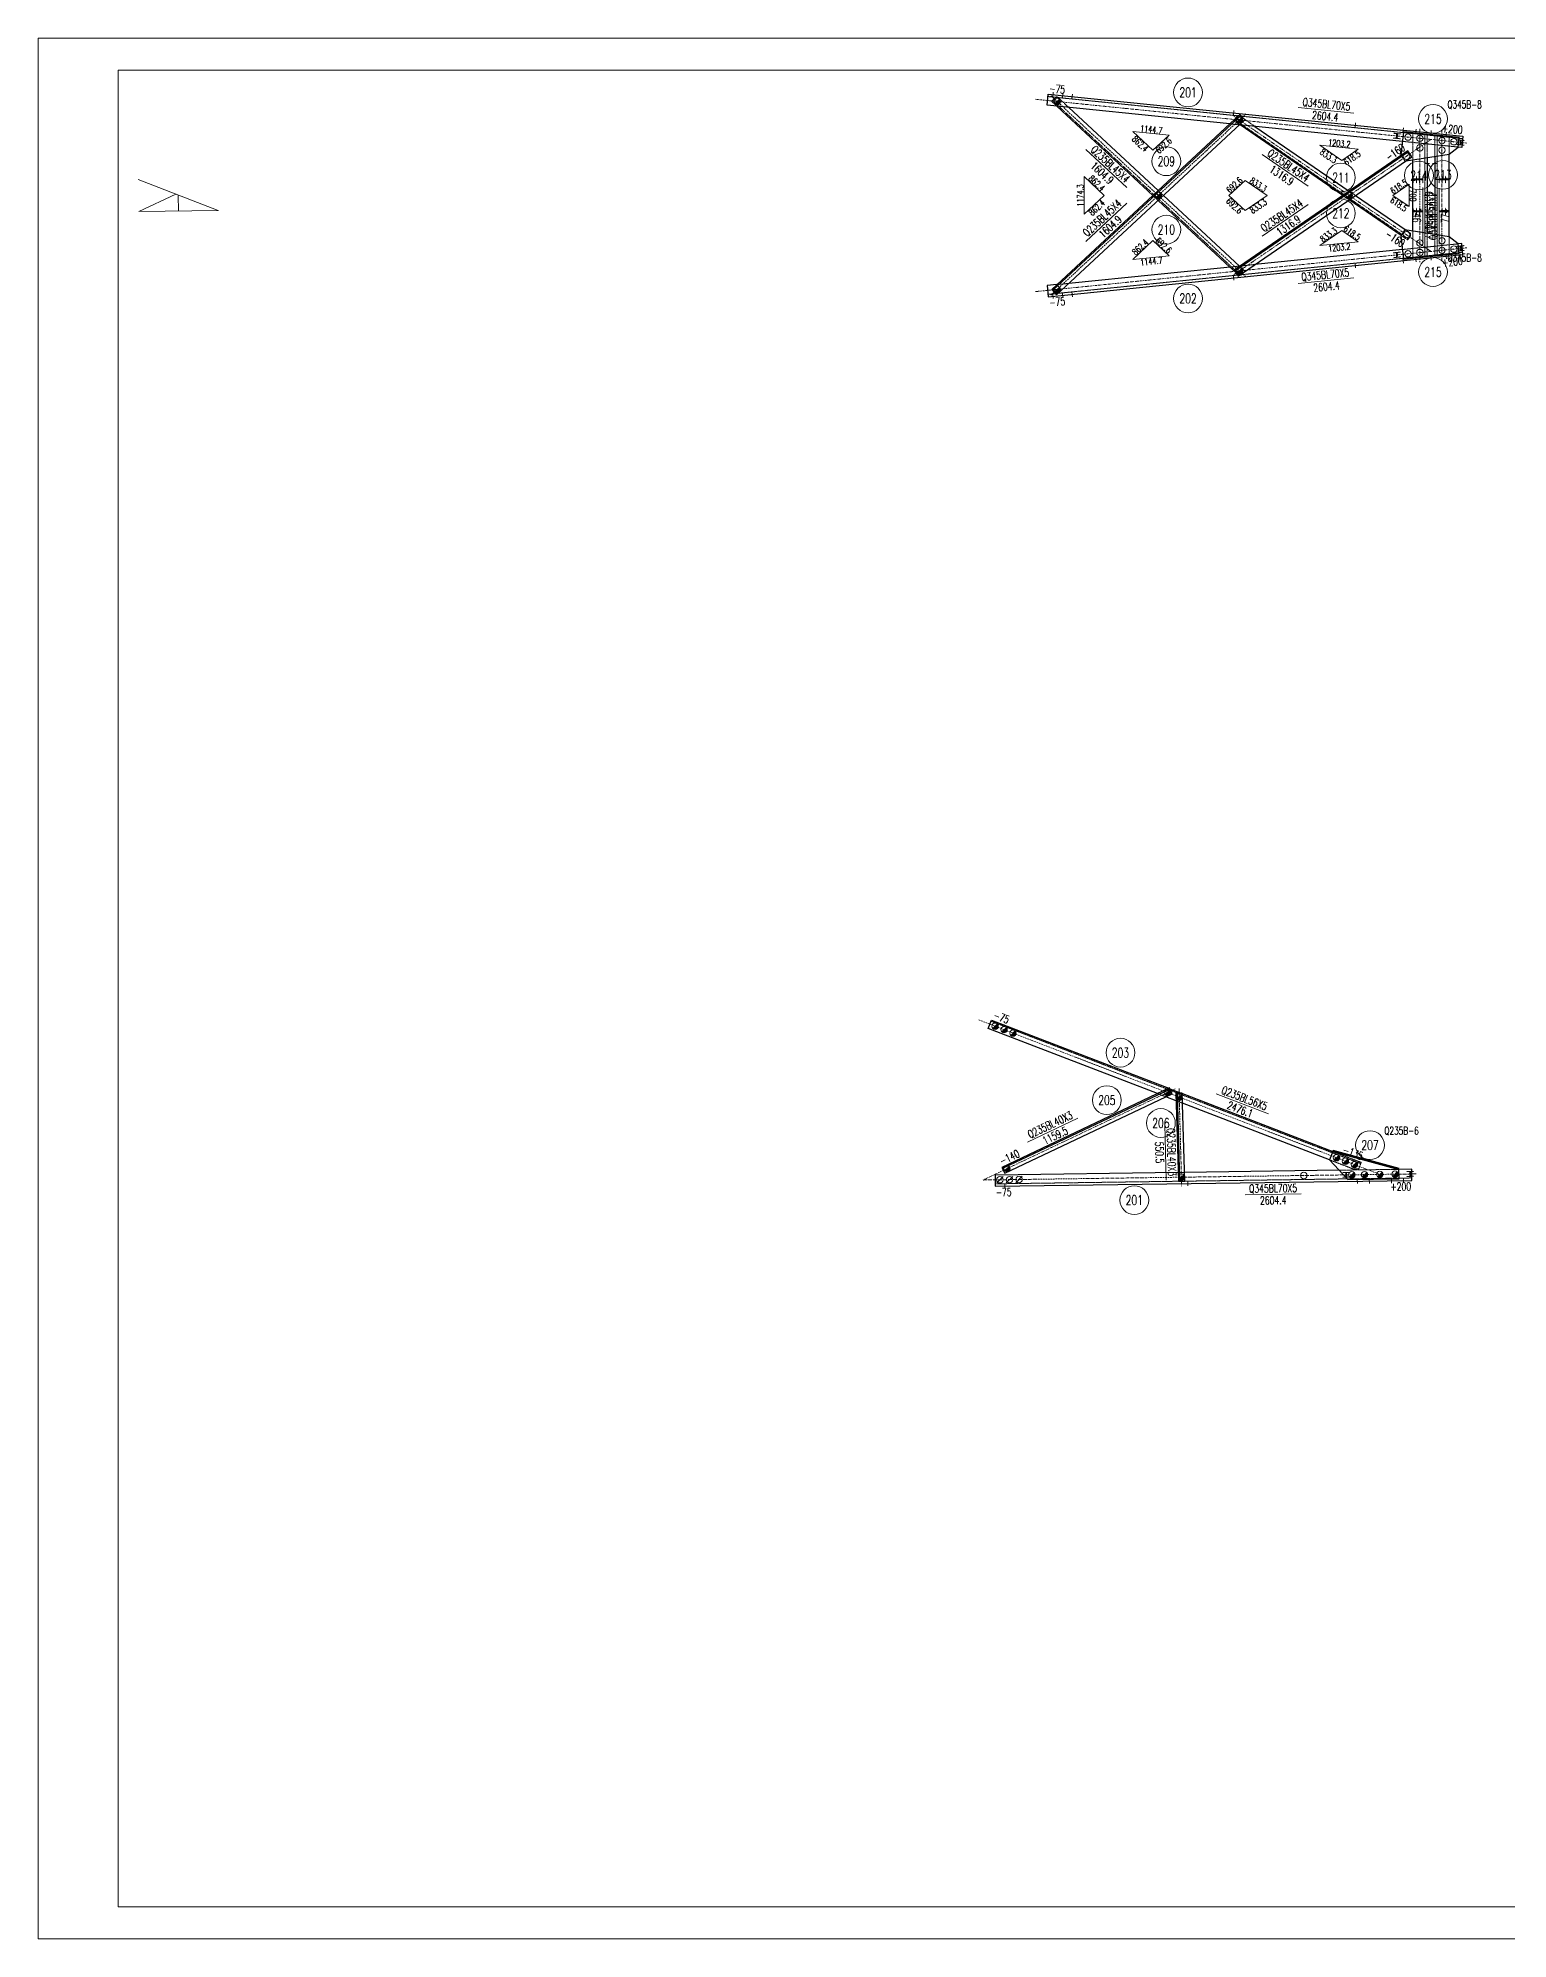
# Model space of a CAD drawing. Extents: x -13400 to 20340, y -61006 to 71674.
# Drawn here: x -13400 to -4214, y 35634 to 47514 of the extents above; entities that cross this region are included whole.
import ezdxf
from ezdxf.enums import TextEntityAlignment as Align

# ---------------------------------------------------------------- set-up
doc = ezdxf.new("R2010")
doc.units = 0
doc.header["$MEASUREMENT"] = 0
doc.linetypes.add('Dash', pattern=[2.75, 2, -0.75])
doc.linetypes.add('DashDot', pattern=[15.6, 9, -3, 0.6, -3])
doc.layers.get('0').update_dxf_attribs({"linetype": 'CONTINUOUS', "lineweight": 25})
doc.styles.get("Standard").update_dxf_attribs({"font": 'simplex.shx', "width": 0.7, "height": 3, "bigfont": 'gbhzfs.shx'})

# ---------------------------------------------------------------- blocks, each defined once
blk = doc.blocks.new('M16X40S')
at = {"color": 3, "linetype": 'Continuous', "lineweight": 13}
blk.add_line((-0.707, -0.707), (0.707, 0.707), dxfattribs=at)
blk.add_circle((0, 0), 1, dxfattribs=at)
for radius in [0.9, 0.8, 0.7, 0.6, 0.5, 0.4, 0.3, 0.2, 0.1]:
    blk.add_arc((0, 0), radius, 225, 45, dxfattribs=at)
blk = doc.blocks.new('M20X55S')
at = {"color": 3, "linetype": 'Continuous', "lineweight": 13}
blk.add_line((-1, -1), (1, 1), dxfattribs=at)
blk.add_circle((0, 0), 1, dxfattribs=at)
blk = doc.blocks.new('DefaultBolt')
at = {"color": 3, "linetype": 'Continuous', "lineweight": 13}
for p, q in [((-0.1, -0.1), (0.1, 0.1)), ((0.1, -0.1), (-0.1, 0.1))]:
    blk.add_line(p, q, dxfattribs=at)
blk.add_circle((0, 0), 1, dxfattribs=at)
blk = doc.blocks.new('M16X50S')
at = {"color": 3, "linetype": 'Continuous', "lineweight": 13}
blk.add_line((-1, -1), (1, 1), dxfattribs=at)
blk.add_circle((0, 0), 1, dxfattribs=at)
for radius in [0.9, 0.8, 0.7, 0.6, 0.5, 0.4, 0.3, 0.2, 0.1]:
    blk.add_arc((0, 0), radius, 225, 45, dxfattribs=at)

msp = doc.modelspace()

# ---------------------------------------------------------------- linework, layer by layer
at = {"color": 7, "linetype": 'Continuous', "lineweight": 18}
for p, q in [((-13400.26316, 47513.99352), (3419.73684, 47513.99352)), ((-13400.26316, 35633.99352), (-13400.26316, 47513.99352)), ((-12900.26316, 47313.99352), (3219.73684, 47313.99352)), ((-12900.26316, 35833.99352), (-12900.26316, 47313.99352)), ((-12900.26316, 35833.99352), (3219.73684, 35833.99352)), ((-13400.26316, 35633.99352), (3419.73684, 35633.99352))]:
    msp.add_line(p, q, dxfattribs=at)
at = {"color": 2, "linetype": 'DashDot', "lineweight": 15}
for p, q in [((-7165.61943, 47130.9677), (-4470.04702, 46857.29854)), ((-5852.16833, 46021.19765), (-7071.59275, 47154.77899)), ((-5852.16833, 47039.15588), (-7071.59275, 45905.57453)), ((-4695.39316, 46180.17425), (-5937.80829, 47032.83347)), ((-4764.3918, 46947.18202), (-4764.3918, 46113.17151)), ((-4626.3918, 46933.17151), (-4626.3918, 46127.18202)), ((-4695.37523, 46880.19694), (-5937.80257, 46027.52934)), ((-7165.61943, 45929.38583), (-4470.04702, 46203.05499)), ((-7521.57455, 41377.85598), (-5015.10401, 40412.14112)), ((-6293.30516, 40947.34899), (-7494.30043, 40377.16626)), ((-6269.83855, 40949.97811), (-6253.19595, 40339.67746)), ((-7494.28641, 40377.17291), (-4785.12689, 40415.38489))]:
    msp.add_line(p, q, dxfattribs=at)
at = {"color": 1, "linetype": 'Dash', "lineweight": 20}
for p, q in [((-7088.47784, 47148.26438), (-4497.36843, 46885.20087)), ((-7065.27997, 47117.50771), (-7038.72655, 47146.07195)), ((-7032.81778, 47087.33074), (-7065.27997, 47117.50771)), ((-5885.00472, 46031.24232), (-7059.83311, 47123.36704)), ((-7038.72655, 47146.07195), (-7028.78207, 47145.01959)), ((-7028.78207, 47145.01959), (-6958.62133, 47079.79791)), ((-5892.56437, 46971.56602), (-5952.14999, 46977.61547)), ((-5926.08818, 46996.8946), (-5902.88735, 47030.69876)), ((-5888.59446, 46971.16297), (-5926.08818, 46996.8946)), ((-4835.80234, 46258.34322), (-5921.56119, 47003.49053)), ((-5902.88735, 47030.69876), (-5894.85231, 47030.03576)), ((-5894.85231, 47030.03576), (-5795.2613, 46961.68728)), ((-4912.31693, 46886.91992), (-4932.21465, 46888.94005)), ((-4909.28674, 46916.7665), (-4929.18446, 46918.78662)), ((-4912.31693, 46886.91992), (-4909.28674, 46916.7665)), ((-4912.31693, 46886.91992), (-4909.28674, 46916.7665)), ((-4906.34762, 46886.31389), (-4912.31693, 46886.91992)), ((-4906.34762, 46886.31389), (-4912.31693, 46886.91992)), ((-4909.28674, 46916.7665), (-4903.31743, 46916.16046)), ((-4909.28674, 46916.7665), (-4903.31743, 46916.16046)), ((-4903.31743, 46916.16046), (-4906.34762, 46886.31389)), ((-4903.31743, 46916.16046), (-4906.34762, 46886.31389)), ((-4906.34762, 46886.31389), (-4886.4499, 46884.29376)), ((-4903.31743, 46916.16046), (-4883.41971, 46914.14033)), ((-4524.95898, 46832.71928), (-4872.72322, 46868.0262)), ((-4809.3918, 46753.30022), (-4809.3918, 46917.18202)), ((-4809.3918, 46917.18202), (-4779.3918, 46917.18202)), ((-4779.3918, 46917.18202), (-4719.3918, 46910.18202)), ((-4734.3918, 46911.93202), (-4734.3918, 46148.42151)), ((-4719.3918, 46910.18202), (-4719.3918, 46767.45994)), ((-4671.3918, 46903.17151), (-4671.3918, 46775.01179)), ((-4641.3918, 46903.17151), (-4671.3918, 46903.17151)), ((-4656.3918, 46903.17151), (-4656.3918, 46157.18202)), ((-4581.3918, 46896.17151), (-4641.3918, 46903.17151)), ((-4581.3918, 46789.17151), (-4581.3918, 46896.17151)), ((-4514.36261, 46846.51744), (-4534.26033, 46848.53756)), ((-4511.33243, 46876.36401), (-4531.23014, 46878.38414)), ((-4514.36261, 46846.51744), (-4511.33243, 46876.36401)), ((-4514.36261, 46846.51744), (-4511.33243, 46876.36401)), ((-4508.3933, 46845.9114), (-4514.36261, 46846.51744)), ((-4508.3933, 46845.9114), (-4514.36261, 46846.51744)), ((-4511.33243, 46876.36401), (-4505.36311, 46875.75797)), ((-4511.33243, 46876.36401), (-4505.36311, 46875.75797)), ((-4505.36311, 46875.75797), (-4508.3933, 46845.9114)), ((-4505.36311, 46875.75797), (-4508.3933, 46845.9114)), ((-4508.3933, 46845.9114), (-4488.49558, 46843.89128)), ((-4505.36311, 46875.75797), (-4485.4654, 46873.73785)), ((-4881.55616, 46780.31797), (-4857.7854, 46745.68645)), ((-4857.7854, 46745.68645), (-4850.91744, 46746.76699)), ((-4806.3918, 46633.17676), (-4806.3918, 46653.17676)), ((-4746.3918, 46633.17676), (-4806.3918, 46633.17676)), ((-4806.3918, 46633.17676), (-4806.3918, 46627.17676)), ((-4746.3918, 46633.17676), (-4806.3918, 46633.17676)), ((-4806.3918, 46633.17676), (-4806.3918, 46627.17676)), ((-4806.3918, 46627.17676), (-4746.3918, 46627.17676)), ((-4806.3918, 46627.17676), (-4746.3918, 46627.17676)), ((-4806.3918, 46627.17676), (-4806.3918, 46607.17676)), ((-4786.3918, 46633.17676), (-4786.3918, 46653.17676)), ((-4786.3918, 46627.17676), (-4786.3918, 46607.17676)), ((-4766.3918, 46633.17676), (-4766.3918, 46653.17676)), ((-4766.3918, 46627.17676), (-4766.3918, 46607.17676)), ((-4746.3918, 46633.17676), (-4746.3918, 46653.17676)), ((-4746.3918, 46627.17676), (-4746.3918, 46633.17676)), ((-4746.3918, 46627.17676), (-4746.3918, 46633.17676)), ((-4746.3918, 46627.17676), (-4746.3918, 46607.17676)), ((-4644.3918, 46633.17676), (-4644.3918, 46653.17676)), ((-4584.3918, 46633.17676), (-4644.3918, 46633.17676)), ((-4644.3918, 46633.17676), (-4644.3918, 46627.17676)), ((-4584.3918, 46633.17676), (-4644.3918, 46633.17676)), ((-4644.3918, 46633.17676), (-4644.3918, 46627.17676)), ((-4644.3918, 46627.17676), (-4584.3918, 46627.17676)), ((-4644.3918, 46627.17676), (-4584.3918, 46627.17676)), ((-4644.3918, 46627.17676), (-4644.3918, 46607.17676)), ((-4624.3918, 46633.17676), (-4624.3918, 46653.17676)), ((-4624.3918, 46627.17676), (-4624.3918, 46607.17676)), ((-4604.3918, 46633.17676), (-4604.3918, 46653.17676)), ((-4604.3918, 46627.17676), (-4604.3918, 46607.17676)), ((-4584.3918, 46633.17676), (-4584.3918, 46653.17676)), ((-4584.3918, 46627.17676), (-4584.3918, 46633.17676)), ((-4584.3918, 46627.17676), (-4584.3918, 46633.17676)), ((-4584.3918, 46627.17676), (-4584.3918, 46607.17676)), ((-6400.42544, 46499.45653), (-6433.47203, 46530.17676)), ((-6400.42544, 46560.89699), (-6367.37885, 46530.17676)), ((-5206.27155, 46502.8904), (-5246.03459, 46530.17944)), ((-5206.27155, 46557.46849), (-5166.50851, 46530.17944)), ((-4806.3918, 46433.17676), (-4806.3918, 46453.17676)), ((-4786.3918, 46433.17676), (-4786.3918, 46453.17676)), ((-4766.3918, 46433.17676), (-4766.3918, 46453.17676)), ((-4746.3918, 46433.17676), (-4746.3918, 46453.17676)), ((-4644.3918, 46433.17676), (-4644.3918, 46453.17676)), ((-4624.3918, 46433.17676), (-4624.3918, 46453.17676)), ((-4604.3918, 46433.17676), (-4604.3918, 46453.17676)), ((-4584.3918, 46433.17676), (-4584.3918, 46453.17676)), ((-4746.3918, 46433.17676), (-4806.3918, 46433.17676)), ((-4806.3918, 46433.17676), (-4806.3918, 46427.17676)), ((-4746.3918, 46433.17676), (-4806.3918, 46433.17676)), ((-4806.3918, 46433.17676), (-4806.3918, 46427.17676)), ((-4806.3918, 46427.17676), (-4746.3918, 46427.17676)), ((-4806.3918, 46427.17676), (-4746.3918, 46427.17676)), ((-4806.3918, 46427.17676), (-4806.3918, 46407.17676)), ((-4786.3918, 46427.17676), (-4786.3918, 46407.17676)), ((-4766.3918, 46427.17676), (-4766.3918, 46407.17676)), ((-4746.3918, 46427.17676), (-4746.3918, 46433.17676)), ((-4746.3918, 46427.17676), (-4746.3918, 46433.17676)), ((-4746.3918, 46427.17676), (-4746.3918, 46407.17676)), ((-4584.3918, 46433.17676), (-4644.3918, 46433.17676)), ((-4644.3918, 46433.17676), (-4644.3918, 46427.17676)), ((-4584.3918, 46433.17676), (-4644.3918, 46433.17676)), ((-4644.3918, 46433.17676), (-4644.3918, 46427.17676)), ((-4644.3918, 46427.17676), (-4584.3918, 46427.17676)), ((-4644.3918, 46427.17676), (-4584.3918, 46427.17676)), ((-4644.3918, 46427.17676), (-4644.3918, 46407.17676)), ((-4624.3918, 46427.17676), (-4624.3918, 46407.17676)), ((-4604.3918, 46427.17676), (-4604.3918, 46407.17676)), ((-4584.3918, 46427.17676), (-4584.3918, 46433.17676)), ((-4584.3918, 46427.17676), (-4584.3918, 46433.17676)), ((-4584.3918, 46427.17676), (-4584.3918, 46407.17676)), ((-4840.32933, 46251.74729), (-4881.55412, 46280.03952)), ((-4524.95898, 46227.63424), (-4872.72339, 46192.32731)), ((-4850.91181, 46313.58804), (-4823.11008, 46294.50794)), ((-4823.35312, 46276.48204), (-4840.32933, 46251.74729)), ((-4823.11008, 46294.50794), (-4823.35312, 46276.48204)), ((-4809.3918, 46143.17151), (-4809.3918, 46307.05532)), ((-4719.3918, 46292.89481), (-4719.3918, 46150.17151)), ((-4671.3918, 46285.34253), (-4671.3918, 46157.18202)), ((-4581.3918, 46164.18202), (-4581.3918, 46271.18202)), ((-4514.36261, 46213.83609), (-4534.26033, 46211.81597)), ((-4508.3933, 46214.44213), (-4514.36261, 46213.83609)), ((-4508.3933, 46214.44213), (-4514.36261, 46213.83609)), ((-4514.36261, 46213.83609), (-4511.33243, 46183.98952)), ((-4514.36261, 46213.83609), (-4511.33243, 46183.98952)), ((-4508.3933, 46214.44213), (-4488.49558, 46216.46225)), ((-4505.36311, 46184.59555), (-4508.3933, 46214.44213)), ((-4505.36311, 46184.59555), (-4508.3933, 46214.44213)), ((-7088.47784, 45912.08915), (-4497.36843, 46175.15266)), ((-5795.27047, 46098.66532), (-5888.60363, 46089.18963)), ((-4912.31693, 46173.4336), (-4932.21465, 46171.41348)), ((-4909.28674, 46143.58703), (-4929.18446, 46141.56691)), ((-4906.34762, 46174.03964), (-4912.31693, 46173.4336)), ((-4906.34762, 46174.03964), (-4912.31693, 46173.4336)), ((-4912.31693, 46173.4336), (-4909.28674, 46143.58703)), ((-4912.31693, 46173.4336), (-4909.28674, 46143.58703)), ((-4909.28674, 46143.58703), (-4903.31743, 46144.19307)), ((-4909.28674, 46143.58703), (-4903.31743, 46144.19307)), ((-4906.34762, 46174.03964), (-4886.4499, 46176.05977)), ((-4903.31743, 46144.19307), (-4906.34762, 46174.03964)), ((-4903.31743, 46144.19307), (-4906.34762, 46174.03964)), ((-4903.31743, 46144.19307), (-4883.41971, 46146.21319)), ((-4779.3918, 46143.17151), (-4809.3918, 46143.17151)), ((-4719.3918, 46150.17151), (-4779.3918, 46143.17151)), ((-4671.3918, 46157.18202), (-4641.3918, 46157.18202)), ((-4641.3918, 46157.18202), (-4581.3918, 46164.18202)), ((-4511.33243, 46183.98952), (-4531.23014, 46181.96939)), ((-4511.33243, 46183.98952), (-4505.36311, 46184.59555)), ((-4511.33243, 46183.98952), (-4505.36311, 46184.59555)), ((-4505.36311, 46184.59555), (-4485.4654, 46186.61568)), ((-6958.62133, 45980.55561), (-7032.81778, 45973.02279)), ((-5895.65987, 46030.22464), (-5952.14999, 46082.73806)), ((-5883.67282, 46031.36953), (-5895.65987, 46030.22464)), ((-5892.56437, 46088.78751), (-5859.16197, 46057.73652)), ((-5859.16197, 46057.73652), (-5883.67282, 46031.36953)), ((-7444.3989, 41369.5542), (-5133.8867, 40479.33988)), ((-6352.13708, 40897.27852), (-6403.62151, 40917.11489)), ((-6333.84306, 40950.2428), (-6326.55521, 40947.43487)), ((-6247.29246, 40856.88306), (-6287.73221, 40872.46405)), ((-6256.22685, 40920.33814), (-6248.94635, 40917.53305)), ((-5308.30613, 40555.11497), (-5131.01049, 40486.80496)), ((-6235.51332, 40424.93056), (-6275.51281, 40424.36637)), ((-5183.80369, 40447.13283), (-5328.4396, 40502.85941)), ((-4895.53905, 40443.83054), (-5269.21872, 40438.55988)), ((-5228.29723, 40424.33771), (-5248.29524, 40424.05565)), ((-5227.87413, 40394.3407), (-5247.87214, 40394.05863)), ((-5228.29723, 40424.33771), (-5222.29783, 40424.42233)), ((-5228.29723, 40424.33771), (-5222.29783, 40424.42233)), ((-5227.87413, 40394.3407), (-5228.29723, 40424.33771)), ((-5227.87413, 40394.3407), (-5228.29723, 40424.33771)), ((-5221.87473, 40394.42532), (-5227.87413, 40394.3407)), ((-5221.87473, 40394.42532), (-5227.87413, 40394.3407)), ((-5222.29783, 40424.42233), (-5202.29982, 40424.7044)), ((-5222.29783, 40424.42233), (-5221.87473, 40394.42532)), ((-5222.29783, 40424.42233), (-5221.87473, 40394.42532)), ((-5221.87473, 40394.42532), (-5201.87672, 40394.70738)), ((-5146.1106, 40447.61329), (-5183.80369, 40447.13283)), ((-5131.01049, 40486.80496), (-5146.1106, 40447.61329)), ((-4828.33701, 40429.97904), (-4848.33502, 40429.69698)), ((-4827.91391, 40399.98203), (-4847.91192, 40399.69996)), ((-4828.33701, 40429.97904), (-4822.33761, 40430.06366)), ((-4828.33701, 40429.97904), (-4822.33761, 40430.06366)), ((-4827.91391, 40399.98203), (-4828.33701, 40429.97904)), ((-4827.91391, 40399.98203), (-4828.33701, 40429.97904)), ((-4821.91451, 40400.06665), (-4827.91391, 40399.98203)), ((-4821.91451, 40400.06665), (-4827.91391, 40399.98203)), ((-4822.33761, 40430.06366), (-4802.3396, 40430.34573)), ((-4822.33761, 40430.06366), (-4821.91451, 40400.06665)), ((-4822.33761, 40430.06366), (-4821.91451, 40400.06665)), ((-4821.91451, 40400.06665), (-4801.9165, 40400.34871)), ((-7418.94128, 40353.23315), (-4814.77132, 40389.96427))]:
    msp.add_line(p, q, dxfattribs=at)
at = {"color": 7, "linetype": 'Continuous', "lineweight": 13}
for p, q in [((-5526.08602, 47080.10451), (-5177.876, 47044.75234)), ((-6596.34489, 46579.1832), (-6852.69063, 46817.48313)), ((-5462.32043, 46587.65115), (-5750.89779, 46785.6994)), ((-4746.3918, 46580.84518), (-4746.3918, 46230.84518)), ((-4644.3918, 46576.17501), (-4644.3918, 46226.17501)), ((-6596.34489, 46481.17033), (-6852.69063, 46242.87039)), ((-5462.31397, 46472.71217), (-5750.89133, 46274.66392)), ((-5526.08602, 45980.24901), (-5177.876, 46015.60119)), ((-6037.51536, 40916.4453), (-5710.91813, 40790.61107)), ((-6901.34364, 40763.84026), (-7217.52035, 40613.73267)), ((-6358.75116, 40725.45262), (-6349.21038, 40375.58268)), ((-5856.54127, 40285.26143), (-5506.57608, 40290.1976))]:
    msp.add_line(p, q, dxfattribs=at)
at = {"color": 7, "linetype": 'Continuous', "lineweight": 30}
for p, q in [((-5884.35368, 47029.71641), (-7059.83311, 45936.98649)), ((-4835.78493, 46802.02762), (-5921.55599, 46056.87193)), ((-6325.55257, 40945.32297), (-7372.97629, 40448.04964)), ((-6281.01631, 40919.66215), (-6266.00927, 40369.3392))]:
    msp.add_line(p, q, dxfattribs=at)
at = {"color": 1, "linetype": 'Continuous', "lineweight": 18}
for p, q in [((-6331.41219, 46906.79985), (-6559.18333, 46929.92442)), ((-6559.18333, 46929.92442), (-6432.85957, 46812.4934)), ((-6432.85957, 46812.4934), (-6331.41219, 46906.79985)), ((-5150.61001, 46819.25302), (-5390.02137, 46843.55936)), ((-5390.02137, 46843.55936), (-5252.60812, 46749.25344)), ((-5252.60812, 46749.25344), (-5150.61001, 46819.25302)), ((-6862.87817, 46647.60778), (-6862.87817, 46412.74574)), ((-6736.55442, 46530.17676), (-6862.87817, 46647.60778)), ((-5856.48922, 46624.48366), (-5957.9366, 46530.17721)), ((-5719.07597, 46530.17774), (-5856.48922, 46624.48366)), ((-4831.39396, 46600.17768), (-4933.39207, 46530.17811)), ((-4831.39328, 46460.17753), (-4831.39396, 46600.17768)), ((-6862.87817, 46412.74574), (-6736.55442, 46530.17676)), ((-5957.9366, 46530.17721), (-5856.49014, 46435.87066)), ((-5856.49014, 46435.87066), (-5719.07597, 46530.17774)), ((-4933.39207, 46530.17811), (-4831.39328, 46460.17753)), ((-6432.86079, 46247.86001), (-6559.18455, 46130.42899)), ((-6331.41433, 46153.55346), (-6432.86079, 46247.86001)), ((-5252.60843, 46311.10256), (-5390.0226, 46216.79547)), ((-5390.0226, 46216.79547), (-5150.60964, 46241.10198)), ((-5150.60964, 46241.10198), (-5252.60843, 46311.10256)), ((-6559.18455, 46130.42899), (-6331.41433, 46153.55346))]:
    msp.add_line(p, q, dxfattribs=at)
at = {"color": 7, "linetype": 'Continuous', "lineweight": 20}
for p, q in [((-12774.83902, 46630.25543), (-12274.34242, 46435.05517)), ((-12539.49706, 46538.46902), (-12770.2031, 46430.09825)), ((-12524.59072, 46532.6553), (-12522.27293, 46432.57663)), ((-12770.20344, 46430.09809), (-12274.34242, 46435.05517))]:
    msp.add_line(p, q, dxfattribs=at)
at = {"color": 3, "linetype": 'Continuous', "lineweight": 20}
for points in [[(-7055.60108, 47175.08077), (-7058.63127, 47145.23419)], [(-6995.90793, 47169.02039), (-6998.93812, 47139.17382)], [(-6936.21478, 47162.96002), (-6939.24497, 47133.11345)], [(-5926.68975, 47060.46755), (-5929.71993, 47030.62098)], [(-5165.88616, 46983.22664), (-5168.91635, 46953.38006)], [(-4867.42042, 46952.92477), (-4870.45061, 46923.0782)], [(-4787.82956, 46944.84427), (-4790.85974, 46914.9977)], [(-4693.31541, 46935.24868), (-4696.34559, 46905.40211)], [(-4598.80126, 46925.65309), (-4601.83144, 46895.80652)], [(-4704.3918, 46730.17676), (-4734.3918, 46730.17676)], [(-4686.3918, 46730.17676), (-4656.3918, 46730.17676)], [(-4704.3918, 46530.17676), (-4734.3918, 46530.17676)], [(-4686.3918, 46530.17676), (-4656.3918, 46530.17676)], [(-4704.3918, 46330.17676), (-4734.3918, 46330.17676)], [(-4686.3918, 46330.17676), (-4656.3918, 46330.17676)], [(-5165.88616, 46077.12689), (-5168.91635, 46106.97347)], [(-4867.42042, 46107.42876), (-4870.45061, 46137.27533)], [(-4787.82956, 46115.50925), (-4790.85974, 46145.35583)], [(-4693.31541, 46125.10484), (-4696.34559, 46154.95142)], [(-4598.80126, 46134.70043), (-4601.83144, 46164.54701)], [(-5926.68975, 45999.88598), (-5929.71993, 46029.73255)], [(-7055.60108, 45885.27276), (-7058.63127, 45915.11934)], [(-6995.90793, 45891.33313), (-6998.93812, 45921.17971)], [(-6936.21478, 45897.39351), (-6939.24497, 45927.24008)], [(-7358.52415, 40324.08233), (-7358.94725, 40354.07935)], [(-6213.92509, 40340.2266), (-6214.34819, 40370.22361)], [(-5155.17219, 40355.16003), (-5155.59529, 40385.15704)], [(-5080.17965, 40356.21778), (-5080.60275, 40386.21479)], [(-4941.48406, 40358.17404), (-4941.90716, 40388.17106)], [(-4866.49151, 40359.23179), (-4866.91461, 40389.22881)]]:
    msp.add_lwpolyline(points, dxfattribs=at)
at = {"color": 7, "linetype": 'Continuous', "lineweight": 30}
for points in [[(-7094.03318, 47093.54566), (-7086.96275, 47163.18767)], [(-5952.14999, 46977.61547), (-7094.03318, 47093.54566)], [(-7086.96275, 47163.18767), (-4495.85334, 46900.12415)], [(-6433.47203, 46530.17676), (-7032.81778, 47087.33074)], [(-6958.62133, 47079.79791), (-6400.42544, 46560.89699)], [(-5889.80053, 47035.57575), (-7065.27997, 45942.84582)], [(-7034.6414, 45909.88708), (-5859.16197, 47002.61701)], [(-4872.72322, 46868.0262), (-5892.56437, 46971.56602)], [(-5859.16197, 47002.61701), (-5889.80053, 47035.57575)], [(-5246.03459, 46530.17944), (-5888.59446, 46971.16297)], [(-5795.2613, 46961.68728), (-5206.27155, 46557.46849)], [(-4865.82463, 46927.63424), (-4882.6838, 46781.96083)], [(-4518.89861, 46892.41243), (-4865.82463, 46927.63424)], [(-4840.31219, 46808.62337), (-5926.08325, 46063.46768)], [(-4814.84634, 46771.52228), (-4840.31219, 46808.62337)], [(-4581.3918, 46789.17151), (-4524.95898, 46832.71928)], [(-4524.95898, 46832.71928), (-4518.89861, 46892.41243)], [(-4502.92378, 46830.48215), (-4524.95898, 46832.71928)], [(-4495.85334, 46900.12415), (-4502.92378, 46830.48215)], [(-5900.6174, 46026.36659), (-4814.84634, 46771.52228)], [(-4882.6838, 46781.96083), (-4881.55616, 46780.31797)], [(-4850.91744, 46746.76699), (-4581.3918, 46789.17151)], [(-4809.3918, 46307.05532), (-4809.3918, 46753.30022)], [(-4719.3918, 46767.45994), (-4719.3918, 46292.89481)], [(-4671.3918, 46775.01179), (-4671.3918, 46285.34253)], [(-4581.3918, 46271.18202), (-4581.3918, 46789.17151)], [(-5952.14999, 46082.73806), (-6400.42544, 46499.45653)], [(-6367.37885, 46530.17676), (-5892.56437, 46088.78751)], [(-4881.55412, 46280.03952), (-5206.27155, 46502.8904)], [(-5166.50851, 46530.17944), (-4850.91181, 46313.58804)], [(-4857.78639, 46314.66968), (-4882.68424, 46278.39291)], [(-4882.68424, 46278.39291), (-4865.82463, 46132.71928)], [(-4581.3918, 46271.18202), (-4857.78639, 46314.66968)], [(-4524.95898, 46227.63424), (-4581.3918, 46271.18202)], [(-4502.92378, 46229.87138), (-4524.95898, 46227.63424)], [(-4518.89861, 46167.9411), (-4524.95898, 46227.63424)], [(-4495.85334, 46160.22937), (-4502.92378, 46229.87138)], [(-7086.96275, 45897.16586), (-4495.85334, 46160.22937)], [(-4872.72339, 46192.32731), (-5795.27047, 46098.66532)], [(-4865.82463, 46132.71928), (-4518.89861, 46167.9411)], [(-5888.60363, 46089.18963), (-6958.62133, 45980.55561)], [(-5926.08325, 46063.46768), (-5900.6174, 46026.36659)], [(-7032.81778, 45973.02279), (-7094.03318, 45966.80787)], [(-7094.03318, 45966.80787), (-7086.96275, 45897.16586)], [(-7065.27997, 45942.84582), (-7034.6414, 45909.88708)], [(-7461.65617, 41324.76372), (-7441.52269, 41377.01928)], [(-7441.52269, 41377.01928), (-6333.84306, 40950.2428)], [(-6403.62151, 40917.11489), (-7461.65617, 41324.76372)], [(-6328.9836, 40952.54987), (-7376.40732, 40455.27653)], [(-7359.25217, 40419.14205), (-6311.82845, 40916.41539)], [(-6287.73221, 40872.46405), (-6352.13708, 40897.27852)], [(-6311.82845, 40916.41539), (-6328.9836, 40952.54987)], [(-6326.55521, 40947.43487), (-6256.22685, 40920.33814)], [(-6249.0282, 40920.53445), (-6289.01333, 40919.44407)], [(-6289.01333, 40919.44407), (-6274.0063, 40369.12112)], [(-6234.02116, 40370.2115), (-6249.0282, 40920.53445)], [(-6248.94635, 40917.53305), (-5308.30613, 40555.11497)], [(-5328.4396, 40502.85941), (-6247.29246, 40856.88306)], [(-5308.30613, 40555.11497), (-5328.4396, 40502.85941)], [(-5306.74426, 40560.90812), (-5308.30613, 40555.11497)], [(-4895.53905, 40443.83054), (-5308.30613, 40555.11497)], [(-5308.30613, 40555.11497), (-4895.53905, 40443.83054)], [(-4893.97718, 40449.62368), (-5306.74426, 40560.90812)], [(-6275.51281, 40424.36637), (-7419.71697, 40408.22768)], [(-7419.71697, 40408.22768), (-7418.72973, 40338.23464)], [(-7376.40732, 40455.27653), (-7359.25217, 40419.14205)], [(-5269.21872, 40438.55988), (-6235.51332, 40424.93056)], [(-5328.4396, 40502.85941), (-5214.66102, 40379.32344)], [(-4895.53905, 40443.83054), (-4893.97718, 40449.62368)], [(-4815.54701, 40444.9588), (-4895.53905, 40443.83054)], [(-4894.69285, 40383.8365), (-4895.53905, 40443.83054)], [(-4814.55977, 40374.96576), (-4815.54701, 40444.9588)], [(-7418.72973, 40338.23464), (-4814.55977, 40374.96576)], [(-6274.0063, 40369.12112), (-6234.02116, 40370.2115)], [(-5214.66102, 40379.32344), (-4894.69285, 40383.8365)]]:
    msp.add_lwpolyline(points, dxfattribs=at)
at = {"color": 7, "linetype": 'Continuous', "lineweight": 13}
for centre in [(-6213.26, 47173.99352), (-4682.362, 47008.51703), (-6349.03185, 46743.84166), (-5258.26075, 46641.86052), (-4770.3918, 46654.50835), (-4620.3918, 46659.17852), (-5258.27047, 46418.50503), (-6349.03185, 46316.51186), (-4682.362, 46051.8365), (-6213.26, 45886.36001), (-6635.75885, 41172.66153), (-6720.58385, 40876.22493), (-6382.9742, 40733.30441), (-5076.15178, 40595.05971), (-6549.27685, 40251.4882)]:
    msp.add_circle(centre, 90, dxfattribs=at)
at = {"color": 3, "linetype": 'Continuous', "lineweight": 13}
for centre in [(-12774.83902, 46630.25543), (-12539.49706, 46538.46902), (-12524.59072, 46532.6553), (-12770.20344, 46430.09809), (-12770.2031, 46430.09825), (-12522.27293, 46432.57663), (-12274.34242, 46435.05517), (-12274.34242, 46435.05517)]:
    msp.add_circle(centre, 0.2, dxfattribs=at)

# ---------------------------------------------------------------- block references
at = {"color": 3, "linetype": 'Continuous', "lineweight": 13, "xscale": 20.00000000000454, "yscale": 20.00000000000454, "zscale": 20.00000000000454}
for name, p in [('M16X40S', (-7031.30985, 47117.33186)), ('M16X50S', (-5892.45123, 47001.70874)), ('DefaultBolt', (-4839.00824, 46894.75748)), ('DefaultBolt', (-4764.3918, 46887.18202)), ('DefaultBolt', (-4764.3918, 46827.18202)), ('DefaultBolt', (-4626.3918, 46873.17151)), ('DefaultBolt', (-4626.3918, 46813.17151)), ('DefaultBolt', (-4551.77537, 46865.59604)), ('DefaultBolt', (-4847.92799, 46775.50124)), ('M16X40S', (-6399.69107, 46530.17676)), ('M16X50S', (-5205.37157, 46530.16822)), ('DefaultBolt', (-4847.9265, 46284.85663)), ('DefaultBolt', (-4764.3918, 46233.17151)), ('DefaultBolt', (-4626.3918, 46247.18202)), ('DefaultBolt', (-4551.77537, 46194.75748)), ('DefaultBolt', (-4839.00824, 46165.59604)), ('DefaultBolt', (-4764.3918, 46173.17151)), ('DefaultBolt', (-4626.3918, 46187.18202)), ('M16X50S', (-5892.45179, 46058.64473)), ('M16X40S', (-7031.30985, 45943.02167)), ('M16X40S', (-7418.9297, 41338.30807)), ('M16X40S', (-7362.94161, 41316.73649)), ('M16X40S', (-7306.95351, 41295.16491)), ('M16X40S', (-6342.98926, 40923.76034)), ('M16X40S', (-6268.33928, 40894.99855)), ('M16X40S', (-5285.71314, 40516.40377)), ('M16X40S', (-5229.72505, 40494.83219)), ('M20X55S', (-7389.29685, 40378.65376)), ('M16X40S', (-7345.23198, 40447.93778)), ('M20X55S', (-7329.30282, 40379.49996)), ('M20X55S', (-7269.30879, 40380.34616)), ('M16X40S', (-6254.69521, 40394.65702)), ('DefaultBolt', (-5490.05677, 40405.44204)), ('M16X40S', (-5190.08661, 40409.67304)), ('M16X40S', (-5173.73695, 40473.2606)), ('M16X40S', (-5110.09457, 40410.8013)), ('M16X40S', (-5015.10401, 40412.14112)), ('M16X40S', (-4920.11346, 40413.48094))]:
    msp.add_blockref(name, p, dxfattribs=at)

# ---------------------------------------------------------------- texts
at = {"color": 7, "linetype": 'Continuous', "lineweight": 13, "width": 0.7}
for s, rotation, p in [('-75', 354.202884332, (-7030.94351, 47195.19306)), ('Q345BL70X5', 354.202884332, (-5348.19328, 47099.73664)), ('2604.4', 354.202884332, (-5355.76874, 47025.12021)), ('+200', 354.202884332, (-4561.70761, 46944.50281)), ('Q235BL45X4', 317.089355567, (-6698.98563, 46725.79878)), ('Q235BL45X4', 325.538513247, (-5585.38884, 46717.59372)), ('-160', 34.461486753, (-4919.2492, 46799.93129)), ('1604.9', 317.089355567, (-6750.0499, 46670.86755)), ('1316.9', 325.538513247, (-5627.82938, 46655.75683)), ('Q235BL45X4', 42.910644433, (-6750.0499, 46389.48598)), ('Q235BL45X4', 34.461486753, (-5627.82419, 46404.60562)), ('Q345BL90X7', 270, (-4708.8918, 46405.84518)), ('Q345BL90X7', 90, (-4681.8918, 46401.17501)), ('1604.9', 42.910644433, (-6698.98563, 46334.55474)), ('1316.9', 34.461486753, (-5585.38111, 46342.77048)), ('746', 270, (-4783.8918, 46405.84518)), ('774', 90, (-4606.8918, 46401.17501)), ('-160', 325.538513247, (-4919.26508, 46260.43849)), ('+200', 5.797115668, (-4561.70761, 46115.85072)), ('Q345BL70X5', 5.797115668, (-5355.76874, 46035.23332)), ('2604.4', 5.797115668, (-5348.19328, 45960.61688)), ('-75', 5.797115668, (-7030.94351, 45865.16047)), ('-75', 338.928888196, (-7379.05087, 41393.1367)), ('Q235BL56X5', 338.928888196, (-5860.73451, 40888.52074)), ('2476.1', 338.928888196, (-5887.69898, 40818.53562)), ('Q235BL40X3', 25.396428269, (-7075.51495, 40722.66254)), ('1159.5', 25.396428269, (-7043.34904, 40654.91039)), ('Q235BL40X3', 271.5620408, (-6316.49471, 40551.53988)), ('-140', 25.396428269, (-7329.25494, 40519.17413)), ('550.5', 271.5620408, (-6391.46684, 40549.49542)), ('-135', 338.928888196, (-5182.8477, 40546.96436)), ('-75', 0.808088081, (-7365.70608, 40301.4788)), ('Q345BL70X5', 0.808088081, (-5682.08755, 40325.22579)), ('2604.4', 0.808088081, (-5681.0298, 40250.23325)), ('+200', 0.808088081, (-4884.02394, 40336.48226))]:
    msp.add_text(s, height=50, rotation=rotation, dxfattribs=at).set_placement(p, align=Align.MIDDLE_CENTER)
for s, p in [('201', (-6213.26, 47173.99352)), ('215', (-4682.362, 47008.51703)), ('209', (-6349.03185, 46743.84166)), ('213', (-4620.3918, 46659.17852)), ('211', (-5258.26075, 46641.86052)), ('214', (-4770.3918, 46654.50835)), ('210', (-6349.03185, 46316.51186)), ('212', (-5258.27047, 46418.50503)), ('215', (-4682.362, 46051.8365)), ('202', (-6213.26, 45886.36001)), ('203', (-6635.75885, 41172.66153)), ('205', (-6720.58385, 40876.22493)), ('206', (-6382.9742, 40733.30441)), ('207', (-5076.15178, 40595.05971)), ('201', (-6549.27685, 40251.4882))]:
    msp.add_text(s, height=60, dxfattribs=at).set_placement(p, align=Align.MIDDLE_CENTER)
for s, p in [('Q345B-8', (-4592.362, 47098.51703)), ('Q345B-8', (-4592.362, 46141.8365)), ('Q235B-6', (-4986.15178, 40685.05971))]:
    msp.add_text(s, height=48, dxfattribs=at).set_placement(p, align=Align.MIDDLE_LEFT)
at = {"color": 7, "linetype": 'Continuous', "lineweight": 20, "width": 0.7}
for s, rotation, p in [('1144.7', 354.202884332, (-6442.87361, 46942.23939)), ('862.4', 317.089355567, (-6512.36202, 46853.63091)), ('692.6', 42.910828099, (-6365.79526, 46842.06868)), ('833.3', 325.538415797, (-5334.89523, 46776.61826)), ('1203.2', 354.202884332, (-5267.89154, 46855.28345)), ('618.5', 34.4611507, (-5188.02873, 46764.46499)), ('1174.3', 90, (-6886.87817, 46530.17676)), ('862.4', 317.089355567, (-6783.37573, 46606.47027)), ('692.6', 42.910828099, (-5923.55353, 46594.90838)), ('833.3', 325.538415797, (-5774.20211, 46597.11884)), ('618.5', 34.4611507, (-4895.97335, 46584.96614)), ('862.4', 42.910644433, (-6783.37573, 46453.88326)), ('692.6', 317.08888544, (-5923.55408, 46465.44607)), ('833.3', 34.461736192, (-5774.20252, 46463.2361)), ('618.5', 325.538644533, (-4895.97308, 46475.38962)), ('700', 270.000278551, (-4807.39362, 46530.17772)), ('618.5', 325.538644533, (-5188.02863, 46295.89046)), ('862.4', 42.910644433, (-6512.36324, 46206.72249)), ('692.6', 317.08888544, (-6365.79685, 46218.28459)), ('833.3', 34.461736192, (-5334.89605, 46283.73712)), ('1203.2', 5.797115668, (-5267.89197, 46205.07147)), ('1144.7', 5.797115668, (-6442.87529, 46118.11396))]:
    msp.add_text(s, height=40, rotation=rotation, dxfattribs=at).set_placement(p, align=Align.MIDDLE_CENTER)

doc.saveas('drawing.dxf')
